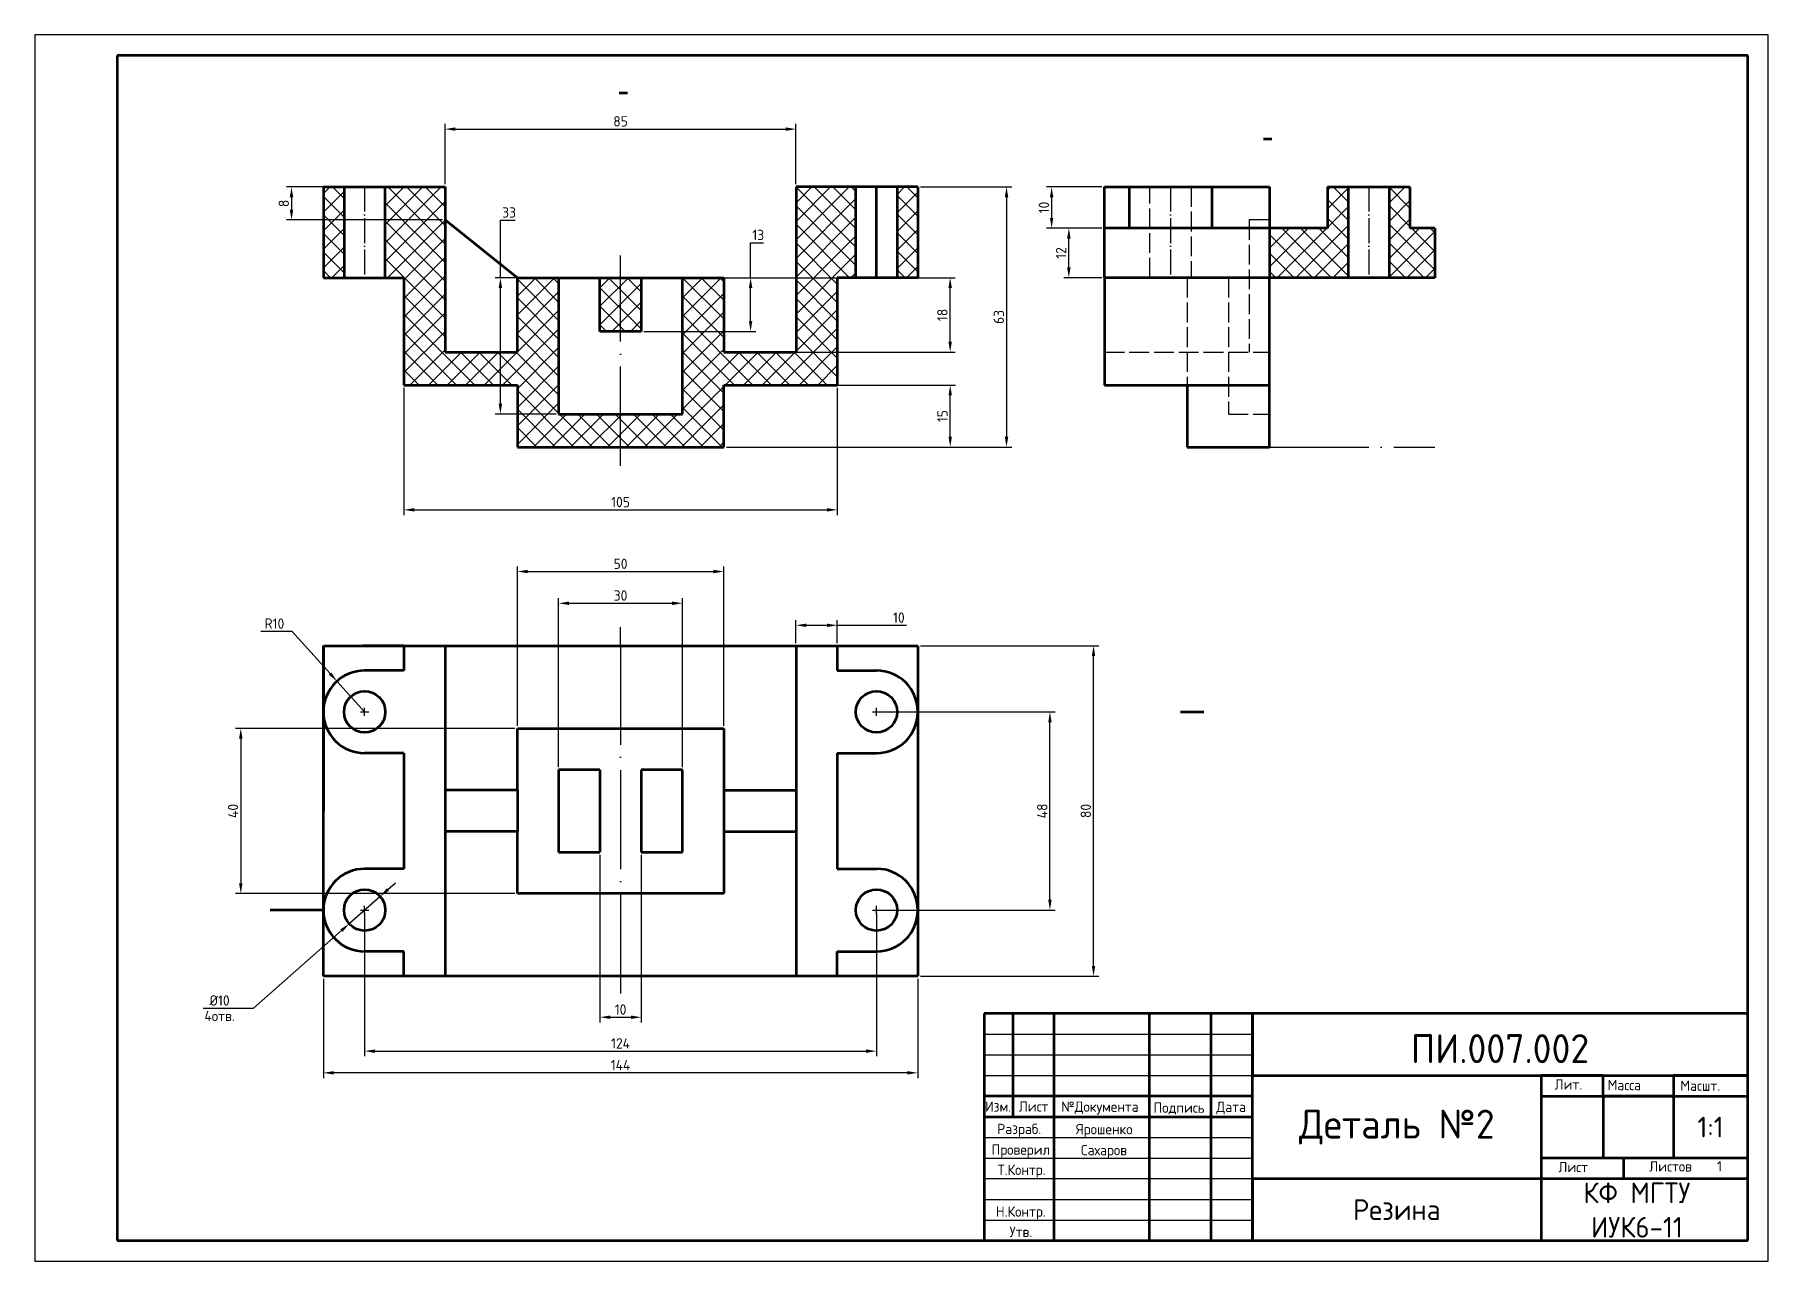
# Model space of a CAD drawing. Header units: millimetres. Extents: x 0 to 420, y 0 to 297.
import ezdxf

# ---------------------------------------------------------------- set-up
doc = ezdxf.new("R2010")
doc.units = ezdxf.units.MM
doc.header["$PDMODE"] = 2
doc.linetypes.add('ACAD_ISO02W100', pattern=[15, 12, -3])
doc.linetypes.add('ACAD_ISO04W100', pattern=[30, 24, -3, 0, -3])
doc.layers.add('razrez_rus', color=7, linetype='Continuous')
doc.styles.get("Standard").update_dxf_attribs({"font": 'arial.ttf'})
doc.styles.add('Аннотативный', font='')
doc.styles.get('Аннотативный').set_extended_font_data('GOST type B')
doc.dimstyles.new('ISO-25', dxfattribs={"dimtxt": 2.5, "dimasz": 2.5, "dimexe": 1.25, "dimexo": 0.625, "dimtad": 1, "dimtoh": 1, "dimtxsty": 'Standard', "dimcen": 2.5, "dimadec": 0, "dimazin": 0, "dimtfac": 1, "dimtmove": 0, "dimatfit": 3, "dimfxl": 1, "dimarcsym": 0})

# ---------------------------------------------------------------- blocks, each defined once
blk = doc.blocks.new('*D2')
at = {"color": 0, "lineweight": -2, "transparency": 16777216}
for p, q in [((99.44, 260.78), (99.44, 275.39)), ((101.94, 274.14), (181.94, 274.14)), ((184.44, 260.78), (184.44, 275.39))]:
    blk.add_line(p, q, dxfattribs=at)
at = {"color": 0, "lineweight": 53, "transparency": 16777216}
for points in [[(101.94, 274.56), (101.94, 273.72), (99.44, 274.14)], [(181.94, 274.56), (181.94, 273.72), (184.44, 274.14)]]:
    blk.add_solid(points, dxfattribs=at)
at = {"layer": 'Defpoints', "color": 0, "lineweight": 53, "transparency": 16777216}
for p in [(184.44, 274.14), (99.44, 260.15), (184.44, 260.15)]:
    blk.add_point(p, dxfattribs=at)
at = {"color": 0, "lineweight": 25, "transparency": 16777216, "insert": (141.94, 276.02), "char_height": 2.5, "attachment_point": 5, "style": 'Аннотативный'}
blk.add_mtext('85', dxfattribs=at)
blk = doc.blocks.new('*D3')
at = {"color": 0, "lineweight": -2, "transparency": 16777216}
for p, q in [((89.44, 211.53), (89.44, 180.7)), ((194.44, 211.53), (194.44, 180.7)), ((91.94, 181.95), (191.94, 181.95))]:
    blk.add_line(p, q, dxfattribs=at)
at = {"color": 0, "lineweight": 53, "transparency": 16777216}
for points in [[(91.94, 182.37), (91.94, 181.54), (89.44, 181.95)], [(191.94, 182.37), (191.94, 181.54), (194.44, 181.95)]]:
    blk.add_solid(points, dxfattribs=at)
at = {"layer": 'Defpoints', "color": 0, "lineweight": 53, "transparency": 16777216}
for p in [(89.44, 212.15), (194.44, 212.15), (194.44, 181.95)]:
    blk.add_point(p, dxfattribs=at)
at = {"color": 0, "lineweight": 25, "transparency": 16777216, "insert": (141.94, 183.83), "char_height": 2.5, "attachment_point": 5, "style": 'Аннотативный'}
blk.add_mtext('105', dxfattribs=at)
blk = doc.blocks.new('*D4')
at = {"color": 0, "lineweight": -2, "transparency": 16777216}
for p, q in [((112.83, 238.15), (112.83, 252.09)), ((112.83, 252.09), (116.42, 252.09)), ((126.32, 238.15), (111.58, 238.15)), ((112.83, 207.65), (112.83, 235.65)), ((126.32, 205.15), (111.58, 205.15))]:
    blk.add_line(p, q, dxfattribs=at)
at = {"color": 0, "lineweight": 53, "transparency": 16777216}
for points in [[(112.41, 235.65), (113.24, 235.65), (112.83, 238.15)], [(112.41, 207.65), (113.24, 207.65), (112.83, 205.15)]]:
    blk.add_solid(points, dxfattribs=at)
at = {"layer": 'Defpoints', "color": 0, "lineweight": 53, "transparency": 16777216}
for p in [(112.83, 238.15), (126.94, 238.15), (126.94, 205.15)]:
    blk.add_point(p, dxfattribs=at)
at = {"color": 0, "lineweight": 25, "transparency": 16777216, "insert": (114.94, 253.96), "char_height": 2.5, "attachment_point": 5, "style": 'Аннотативный'}
blk.add_mtext('33', dxfattribs=at)
blk = doc.blocks.new('*D5')
at = {"color": 0, "lineweight": -2, "transparency": 16777216}
for p, q in [((98.82, 260.15), (60.97, 260.15)), ((62.22, 257.65), (62.22, 254.65)), ((98.82, 252.15), (60.97, 252.15))]:
    blk.add_line(p, q, dxfattribs=at)
at = {"color": 0, "lineweight": 53, "transparency": 16777216}
for points in [[(61.8, 257.65), (62.64, 257.65), (62.22, 260.15)], [(61.8, 254.65), (62.64, 254.65), (62.22, 252.15)]]:
    blk.add_solid(points, dxfattribs=at)
at = {"layer": 'Defpoints', "color": 0, "lineweight": 53, "transparency": 16777216}
for p in [(99.44, 260.15), (62.22, 252.15), (99.44, 252.15)]:
    blk.add_point(p, dxfattribs=at)
at = {"color": 0, "lineweight": 25, "transparency": 16777216, "insert": (60.35, 256.15), "char_height": 2.5, "attachment_point": 5, "rotation": 90, "style": 'Аннотативный'}
blk.add_mtext('8', dxfattribs=at)
blk = doc.blocks.new('*D6')
at = {"color": 0, "lineweight": -2, "transparency": 16777216}
for p, q in [((214.57, 260.15), (236.69, 260.15)), ((235.44, 257.65), (235.44, 199.65)), ((167.57, 197.15), (236.69, 197.15))]:
    blk.add_line(p, q, dxfattribs=at)
at = {"color": 0, "lineweight": 53, "transparency": 16777216}
for points in [[(235.03, 257.65), (235.86, 257.65), (235.44, 260.15)], [(235.03, 199.65), (235.86, 199.65), (235.44, 197.15)]]:
    blk.add_solid(points, dxfattribs=at)
at = {"layer": 'Defpoints', "color": 0, "lineweight": 53, "transparency": 16777216}
for p in [(213.94, 260.15), (166.94, 197.15), (235.44, 197.15)]:
    blk.add_point(p, dxfattribs=at)
at = {"color": 0, "lineweight": 25, "transparency": 16777216, "insert": (233.57, 228.65), "char_height": 2.5, "attachment_point": 5, "rotation": 90, "style": 'Аннотативный'}
blk.add_mtext('63', dxfattribs=at)
blk = doc.blocks.new('*D7')
at = {"color": 0, "lineweight": -2, "transparency": 16777216}
for p, q in [((167.57, 238.15), (223.04, 238.15)), ((221.79, 222.65), (221.79, 235.65)), ((167.57, 220.15), (223.04, 220.15))]:
    blk.add_line(p, q, dxfattribs=at)
at = {"color": 0, "lineweight": 53, "transparency": 16777216}
for points in [[(221.37, 235.65), (222.21, 235.65), (221.79, 238.15)], [(221.37, 222.65), (222.21, 222.65), (221.79, 220.15)]]:
    blk.add_solid(points, dxfattribs=at)
at = {"layer": 'Defpoints', "color": 0, "lineweight": 53, "transparency": 16777216}
for p in [(166.94, 238.15), (221.79, 238.15), (166.94, 220.15)]:
    blk.add_point(p, dxfattribs=at)
at = {"color": 0, "lineweight": 25, "transparency": 16777216, "insert": (219.91, 229.15), "char_height": 2.5, "attachment_point": 5, "rotation": 90, "style": 'Аннотативный'}
blk.add_mtext('18', dxfattribs=at)
blk = doc.blocks.new('*D8')
at = {"color": 0, "lineweight": -2, "transparency": 16777216}
for p, q in [((167.57, 212.15), (223.05, 212.15)), ((221.8, 199.65), (221.8, 209.65)), ((167.57, 197.15), (223.05, 197.15))]:
    blk.add_line(p, q, dxfattribs=at)
at = {"color": 0, "lineweight": 53, "transparency": 16777216}
for points in [[(221.39, 209.65), (222.22, 209.65), (221.8, 212.15)], [(221.39, 199.65), (222.22, 199.65), (221.8, 197.15)]]:
    blk.add_solid(points, dxfattribs=at)
at = {"layer": 'Defpoints', "color": 0, "lineweight": 53, "transparency": 16777216}
for p in [(166.94, 212.15), (221.8, 212.15), (166.94, 197.15)]:
    blk.add_point(p, dxfattribs=at)
at = {"color": 0, "lineweight": 25, "transparency": 16777216, "insert": (219.93, 204.65), "char_height": 2.5, "attachment_point": 5, "rotation": 90, "style": 'Аннотативный'}
blk.add_mtext('15', dxfattribs=at)
blk = doc.blocks.new('*D9')
at = {"color": 0, "lineweight": -2, "transparency": 16777216}
for p, q in [((258.56, 250.15), (249.29, 250.15)), ((250.54, 240.65), (250.54, 247.65)), ((258.56, 238.15), (249.29, 238.15))]:
    blk.add_line(p, q, dxfattribs=at)
at = {"color": 0, "lineweight": 53, "transparency": 16777216}
for points in [[(250.13, 247.65), (250.96, 247.65), (250.54, 250.15)], [(250.13, 240.65), (250.96, 240.65), (250.54, 238.15)]]:
    blk.add_solid(points, dxfattribs=at)
at = {"layer": 'Defpoints', "color": 0, "lineweight": 53, "transparency": 16777216}
for p in [(250.54, 250.15), (259.19, 250.15), (259.19, 238.15)]:
    blk.add_point(p, dxfattribs=at)
at = {"color": 0, "lineweight": 25, "transparency": 16777216, "insert": (248.67, 244.15), "char_height": 2.5, "attachment_point": 5, "rotation": 90, "style": 'Аннотативный'}
blk.add_mtext('12', dxfattribs=at)
blk = doc.blocks.new('*D10')
at = {"color": 0, "lineweight": -2, "transparency": 16777216}
for p, q in [((258.56, 260.15), (245.12, 260.15)), ((246.37, 257.65), (246.37, 252.65)), ((258.56, 250.15), (245.12, 250.15))]:
    blk.add_line(p, q, dxfattribs=at)
at = {"color": 0, "lineweight": 53, "transparency": 16777216}
for points in [[(245.95, 257.65), (246.78, 257.65), (246.37, 260.15)], [(245.95, 252.65), (246.78, 252.65), (246.37, 250.15)]]:
    blk.add_solid(points, dxfattribs=at)
at = {"layer": 'Defpoints', "color": 0, "lineweight": 53, "transparency": 16777216}
for p in [(259.19, 260.15), (246.37, 250.15), (259.19, 250.15)]:
    blk.add_point(p, dxfattribs=at)
at = {"color": 0, "lineweight": 25, "transparency": 16777216, "insert": (244.49, 255.15), "char_height": 2.5, "attachment_point": 5, "rotation": 90, "style": 'Аннотативный'}
blk.add_mtext('10', dxfattribs=at)
blk = doc.blocks.new('*D11')
at = {"color": 0, "lineweight": -2, "transparency": 16777216}
for p, q in [((173.44, 238.15), (173.44, 246.64)), ((173.44, 246.64), (176.53, 246.64)), ((147.57, 238.15), (174.69, 238.15)), ((173.44, 227.65), (173.44, 235.65)), ((147.57, 225.15), (174.69, 225.15))]:
    blk.add_line(p, q, dxfattribs=at)
at = {"color": 0, "lineweight": 53, "transparency": 16777216}
for points in [[(173.03, 235.65), (173.86, 235.65), (173.44, 238.15)], [(173.03, 227.65), (173.86, 227.65), (173.44, 225.15)]]:
    blk.add_solid(points, dxfattribs=at)
at = {"layer": 'Defpoints', "color": 0, "lineweight": 53, "transparency": 16777216}
for p in [(146.94, 238.15), (173.44, 238.15), (146.94, 225.15)]:
    blk.add_point(p, dxfattribs=at)
at = {"color": 0, "lineweight": 25, "transparency": 16777216, "insert": (175.3, 248.52), "char_height": 2.5, "attachment_point": 5, "style": 'Аннотативный'}
blk.add_mtext('13', dxfattribs=at)
blk = doc.blocks.new('*D13')
at = {"color": 0, "lineweight": -2, "transparency": 16777216}
for p, q in [((184.44, 149.66), (184.44, 155.25)), ((186.94, 154), (191.94, 154)), ((194.44, 149.66), (194.44, 155.25)), ((194.44, 154), (211.21, 154))]:
    blk.add_line(p, q, dxfattribs=at)
at = {"color": 0, "lineweight": 53, "transparency": 16777216}
for points in [[(186.94, 154.41), (186.94, 153.58), (184.44, 154)], [(191.94, 154.41), (191.94, 153.58), (194.44, 154)]]:
    blk.add_solid(points, dxfattribs=at)
at = {"layer": 'Defpoints', "color": 0, "lineweight": 53, "transparency": 16777216}
for p in [(194.44, 154), (184.44, 149.04), (194.44, 149.04)]:
    blk.add_point(p, dxfattribs=at)
at = {"color": 0, "lineweight": 25, "transparency": 16777216, "insert": (209.35, 155.87), "char_height": 2.5, "attachment_point": 5, "style": 'Аннотативный'}
blk.add_mtext('10', dxfattribs=at)
blk = doc.blocks.new('*D14')
at = {"color": 0, "lineweight": -2, "transparency": 16777216}
for p, q in [((116.94, 129.66), (116.94, 168.27)), ((166.94, 129.66), (166.94, 168.27)), ((119.44, 167.02), (164.44, 167.02))]:
    blk.add_line(p, q, dxfattribs=at)
at = {"color": 0, "lineweight": 53, "transparency": 16777216}
for points in [[(119.44, 167.44), (119.44, 166.6), (116.94, 167.02)], [(164.44, 167.44), (164.44, 166.6), (166.94, 167.02)]]:
    blk.add_solid(points, dxfattribs=at)
at = {"layer": 'Defpoints', "color": 0, "lineweight": 53, "transparency": 16777216}
for p in [(166.94, 167.02), (116.94, 129.04), (166.94, 129.04)]:
    blk.add_point(p, dxfattribs=at)
at = {"color": 0, "lineweight": 25, "transparency": 16777216, "insert": (141.94, 168.9), "char_height": 2.5, "attachment_point": 5, "style": 'Аннотативный'}
blk.add_mtext('50', dxfattribs=at)
blk = doc.blocks.new('*D15')
at = {"color": 0, "lineweight": -2, "transparency": 16777216}
for p, q in [((126.94, 119.66), (126.94, 160.58)), ((156.94, 119.66), (156.94, 160.58)), ((129.44, 159.33), (154.44, 159.33))]:
    blk.add_line(p, q, dxfattribs=at)
at = {"color": 0, "lineweight": 53, "transparency": 16777216}
for points in [[(129.44, 159.75), (129.44, 158.91), (126.94, 159.33)], [(154.44, 159.75), (154.44, 158.91), (156.94, 159.33)]]:
    blk.add_solid(points, dxfattribs=at)
at = {"layer": 'Defpoints', "color": 0, "lineweight": 53, "transparency": 16777216}
for p in [(156.94, 159.33), (126.94, 119.04), (156.94, 119.04)]:
    blk.add_point(p, dxfattribs=at)
at = {"color": 0, "lineweight": 25, "transparency": 16777216, "insert": (141.94, 161.21), "char_height": 2.5, "attachment_point": 5, "style": 'Аннотативный'}
blk.add_mtext('30', dxfattribs=at)
blk = doc.blocks.new('*D16')
at = {"color": 0, "lineweight": -2, "transparency": 16777216}
for p, q in [((54.81, 152.54), (62.31, 152.54)), ((62.31, 152.54), (71.56, 142.31)), ((79.94, 133.04), (73.24, 140.46))]:
    blk.add_line(p, q, dxfattribs=at)
at = {"color": 0, "lineweight": 25, "transparency": 16777216}
blk.add_solid([(71.87, 142.59), (71.25, 142.03), (73.24, 140.46)], dxfattribs=at)
at = {"layer": 'Defpoints', "color": 0, "lineweight": 25, "transparency": 16777216}
for p in [(73.24, 140.46), (79.94, 133.04)]:
    blk.add_point(p, dxfattribs=at)
at = {"color": 0, "lineweight": 25, "transparency": 16777216, "insert": (58.07, 154.41), "char_height": 2.5, "attachment_point": 5, "style": 'Аннотативный'}
blk.add_mtext('R10', dxfattribs=at)
blk = doc.blocks.new('*D17')
at = {"color": 0, "lineweight": -2, "transparency": 16777216}
for p, q in [((116.32, 129.04), (48.68, 129.04)), ((49.93, 126.54), (49.93, 91.54)), ((116.32, 89.04), (48.68, 89.04))]:
    blk.add_line(p, q, dxfattribs=at)
at = {"color": 0, "lineweight": 53, "transparency": 16777216}
for points in [[(49.51, 126.54), (50.35, 126.54), (49.93, 129.04)], [(49.51, 91.54), (50.35, 91.54), (49.93, 89.04)]]:
    blk.add_solid(points, dxfattribs=at)
at = {"layer": 'Defpoints', "color": 0, "lineweight": 53, "transparency": 16777216}
for p in [(116.94, 129.04), (49.93, 89.04), (116.94, 89.04)]:
    blk.add_point(p, dxfattribs=at)
at = {"color": 0, "lineweight": 25, "transparency": 16777216, "insert": (48.06, 109.04), "char_height": 2.5, "attachment_point": 5, "rotation": 90, "style": 'Аннотативный'}
blk.add_mtext('40', dxfattribs=at)
blk = doc.blocks.new('*D18')
at = {"color": 0, "lineweight": -2, "transparency": 16777216}
for p, q in [((69.94, 68.41), (69.94, 44.38)), ((213.94, 68.41), (213.94, 44.38)), ((211.44, 45.63), (72.44, 45.63))]:
    blk.add_line(p, q, dxfattribs=at)
at = {"color": 0, "lineweight": 53, "transparency": 16777216}
for points in [[(72.44, 46.05), (72.44, 45.22), (69.94, 45.63)], [(211.44, 46.05), (211.44, 45.22), (213.94, 45.63)]]:
    blk.add_solid(points, dxfattribs=at)
at = {"layer": 'Defpoints', "color": 0, "lineweight": 53, "transparency": 16777216}
for p in [(69.94, 69.04), (213.94, 69.04), (69.94, 45.63)]:
    blk.add_point(p, dxfattribs=at)
at = {"color": 0, "lineweight": 25, "transparency": 16777216, "insert": (141.94, 47.51), "char_height": 2.5, "attachment_point": 5, "style": 'Аннотативный'}
blk.add_mtext('144', dxfattribs=at)
blk = doc.blocks.new('*D19')
at = {"color": 0, "lineweight": -2, "transparency": 16777216}
for p, q in [((79.94, 84.41), (79.94, 49.64)), ((203.94, 84.41), (203.94, 49.64)), ((82.44, 50.89), (201.44, 50.89))]:
    blk.add_line(p, q, dxfattribs=at)
at = {"color": 0, "lineweight": 53, "transparency": 16777216}
for points in [[(82.44, 51.3), (82.44, 50.47), (79.94, 50.89)], [(201.44, 51.3), (201.44, 50.47), (203.94, 50.89)]]:
    blk.add_solid(points, dxfattribs=at)
at = {"layer": 'Defpoints', "color": 0, "lineweight": 53, "transparency": 16777216}
for p in [(79.94, 85.04), (203.94, 85.04), (203.94, 50.89)]:
    blk.add_point(p, dxfattribs=at)
at = {"color": 0, "lineweight": 25, "transparency": 16777216, "insert": (141.94, 52.76), "char_height": 2.5, "attachment_point": 5, "style": 'Аннотативный'}
blk.add_mtext('124', dxfattribs=at)
blk = doc.blocks.new('*D20')
at = {"color": 0, "lineweight": -2, "transparency": 16777216}
for p, q in [((204.57, 133.04), (247.21, 133.04)), ((245.96, 87.54), (245.96, 130.54)), ((204.57, 85.04), (247.21, 85.04))]:
    blk.add_line(p, q, dxfattribs=at)
at = {"color": 0, "lineweight": 53, "transparency": 16777216}
for points in [[(245.55, 130.54), (246.38, 130.54), (245.96, 133.04)], [(245.55, 87.54), (246.38, 87.54), (245.96, 85.04)]]:
    blk.add_solid(points, dxfattribs=at)
at = {"layer": 'Defpoints', "color": 0, "lineweight": 53, "transparency": 16777216}
for p in [(203.94, 133.04), (245.96, 133.04), (203.94, 85.04)]:
    blk.add_point(p, dxfattribs=at)
at = {"color": 0, "lineweight": 25, "transparency": 16777216, "insert": (244.09, 109.04), "char_height": 2.5, "attachment_point": 5, "rotation": 90, "style": 'Аннотативный'}
blk.add_mtext('48', dxfattribs=at)
blk = doc.blocks.new('*D21')
at = {"color": 0, "lineweight": -2, "transparency": 16777216}
for p, q in [((214.57, 149.04), (257.78, 149.04)), ((256.53, 71.54), (256.53, 146.54)), ((214.57, 69.04), (257.78, 69.04))]:
    blk.add_line(p, q, dxfattribs=at)
at = {"color": 0, "lineweight": 53, "transparency": 16777216}
for points in [[(256.11, 146.54), (256.94, 146.54), (256.53, 149.04)], [(256.11, 71.54), (256.94, 71.54), (256.53, 69.04)]]:
    blk.add_solid(points, dxfattribs=at)
at = {"layer": 'Defpoints', "color": 0, "lineweight": 53, "transparency": 16777216}
for p in [(213.94, 149.04), (256.53, 149.04), (213.94, 69.04)]:
    blk.add_point(p, dxfattribs=at)
at = {"color": 0, "lineweight": 25, "transparency": 16777216, "insert": (254.65, 109.04), "char_height": 2.5, "attachment_point": 5, "rotation": 90, "style": 'Аннотативный'}
blk.add_mtext('80', dxfattribs=at)
blk = doc.blocks.new('*D22')
at = {"color": 0, "lineweight": -2, "transparency": 16777216}
for p, q in [((83.69, 88.35), (76.2, 81.73)), ((85.56, 90), (87.44, 91.66)), ((53.05, 61.28), (74.32, 80.07)), ((40.79, 61.28), (53.05, 61.28))]:
    blk.add_line(p, q, dxfattribs=at)
at = {"color": 0, "lineweight": 53, "transparency": 16777216}
for points in [[(85.29, 90.32), (85.84, 89.69), (83.69, 88.35)], [(74.05, 80.39), (74.6, 79.76), (76.2, 81.73)]]:
    blk.add_solid(points, dxfattribs=at)
at = {"layer": 'Defpoints', "color": 0, "lineweight": 53, "transparency": 16777216}
for p in [(83.69, 88.35), (76.2, 81.73)]:
    blk.add_point(p, dxfattribs=at)
at = {"color": 0, "lineweight": 25, "transparency": 16777216, "char_height": 2.5, "width": 9.7519, "attachment_point": 5, "style": 'Аннотативный'}
for s, insert in [('{\\fGOST Common|b0|i0|c0|p34;%%C10\\P', (44.79, 63.15)), ('{\\fGOST Common|b0|i0|c0|p34;4\\fGOST Common|b0|i0|c204|p34;отв\\fGOST Common|b0|i0|c0|p34;.}}', (44.79, 59.4))]:
    blk.add_mtext(s, dxfattribs=dict(at, insert=insert))
blk = doc.blocks.new('*D23')
at = {"color": 0, "lineweight": -2, "transparency": 16777216}
for p, q in [((136.94, 98.41), (136.94, 57.85)), ((146.94, 98.41), (146.94, 57.85)), ((139.44, 59.1), (144.44, 59.1))]:
    blk.add_line(p, q, dxfattribs=at)
at = {"color": 0, "lineweight": 53, "transparency": 16777216}
for points in [[(139.44, 59.51), (139.44, 58.68), (136.94, 59.1)], [(144.44, 59.51), (144.44, 58.68), (146.94, 59.1)]]:
    blk.add_solid(points, dxfattribs=at)
at = {"layer": 'Defpoints', "color": 0, "lineweight": 53, "transparency": 16777216}
for p in [(136.94, 99.04), (146.94, 99.04), (146.94, 59.1)]:
    blk.add_point(p, dxfattribs=at)
at = {"color": 0, "lineweight": 25, "transparency": 16777216, "insert": (141.94, 60.97), "char_height": 2.5, "attachment_point": 5, "style": 'Аннотативный'}
blk.add_mtext('10', dxfattribs=at)

msp = doc.modelspace()

# ---------------------------------------------------------------- hatches: boundary and pattern name
at = {"lineweight": 25}
h = msp.add_hatch(dxfattribs=at)
h.set_pattern_fill('ANSI37', color=256)
h.paths.add_polyline_path([(99.443, 260.151), (84.943, 260.151), (84.943, 238.151), (89.443, 238.151), (89.443, 220.151), (89.443, 212.151), (116.943, 212.151), (116.943, 197.151), (166.943, 197.151), (166.943, 212.151), (194.443, 212.151), (194.443, 220.151), (194.443, 238.151), (198.943, 238.151), (198.943, 260.151), (184.443, 260.151), (184.443, 238.151), (184.443, 220.151), (166.943, 220.151), (166.943, 238.151), (156.943, 238.151), (156.943, 205.151), (126.943, 205.151), (126.943, 238.151), (116.943, 238.151), (116.943, 220.151), (99.443, 220.151), (99.443, 238.151)])
h.paths.add_polyline_path([(74.943, 260.151), (69.943, 260.151), (69.943, 238.151), (74.943, 238.151)])
h.paths.add_polyline_path([(213.943, 260.151), (208.943, 260.151), (208.943, 238.151), (213.943, 238.151)])
h.paths.add_polyline_path([(146.943, 238.151), (136.943, 238.151), (136.943, 225.151), (146.943, 225.151)], flags=17)
h = msp.add_hatch(dxfattribs=at)
h.set_pattern_fill('ANSI37', color=256)
h.paths.add_polyline_path([(328.189, 238.151), (339.189, 238.151), (339.189, 250.151), (333.189, 250.151), (333.189, 260.151), (328.189, 260.151)])
h.paths.add_polyline_path([(299.189, 250.151), (299.189, 238.151), (318.189, 238.151), (318.189, 260.151), (313.189, 260.151), (313.189, 250.151)])

# ---------------------------------------------------------------- linework, layer by layer
at = {"lineweight": 30}
for p, q in [((420, 297), (0, 297)), ((0, 297), (0, 0)), ((420, 0), (420, 297)), ((0, 0), (420, 0))]:
    msp.add_line(p, q, dxfattribs=at)
at = {"lineweight": 53}
for p, q in [((415, 292), (20, 292)), ((20, 292), (20, 5)), ((415, 5), (415, 292)), ((69.943, 260.151), (69.943, 238.151)), ((69.943, 260.151), (69.943, 260.151)), ((69.943, 260.151), (99.443, 260.151)), ((69.943, 260.151), (74.943, 260.151)), ((69.943, 260.151), (79.943, 260.151)), ((74.943, 260.151), (74.943, 238.151)), ((84.943, 238.151), (84.943, 260.151)), ((99.443, 260.151), (99.443, 238.151)), ((213.943, 260.151), (184.443, 260.151)), ((184.443, 260.151), (184.443, 238.151)), ((198.943, 238.151), (198.943, 260.151)), ((213.943, 260.151), (208.943, 260.151)), ((208.943, 260.151), (208.943, 238.151)), ((213.943, 260.151), (213.943, 238.151)), ((213.943, 260.151), (213.943, 260.151)), ((259.189, 238.151), (259.189, 260.151)), ((259.189, 260.151), (299.189, 260.151)), ((265.189, 260.151), (265.189, 250.151)), ((285.189, 260.151), (285.189, 250.151)), ((299.189, 260.151), (299.189, 250.151)), ((313.189, 260.151), (313.189, 250.151)), ((313.189, 260.151), (333.189, 260.151)), ((318.189, 260.151), (318.189, 238.151)), ((328.189, 238.151), (328.189, 260.151)), ((333.189, 260.151), (333.189, 250.151)), ((99.443, 252.151), (116.943, 238.151)), ((313.189, 250.151), (259.189, 250.151)), ((299.189, 250.151), (299.189, 238.151)), ((339.189, 250.151), (333.189, 250.151)), ((339.189, 250.151), (339.189, 238.151)), ((69.943, 238.151), (89.443, 238.151)), ((74.943, 238.151), (84.943, 238.151)), ((89.443, 238.151), (89.443, 220.151)), ((99.443, 238.151), (99.443, 220.151)), ((116.943, 220.151), (116.943, 238.151)), ((116.943, 238.151), (166.943, 238.151)), ((116.943, 238.151), (126.943, 238.151)), ((126.943, 238.151), (126.943, 205.151)), ((136.943, 225.151), (136.943, 238.151)), ((146.943, 238.151), (146.943, 225.151)), ((156.943, 205.151), (156.943, 238.151)), ((166.943, 238.151), (166.943, 220.151)), ((184.443, 238.151), (184.443, 220.151)), ((213.943, 238.151), (194.443, 238.151)), ((194.443, 238.151), (194.443, 220.151)), ((208.943, 238.151), (198.943, 238.151)), ((339.189, 238.151), (259.189, 238.151)), ((259.189, 238.151), (259.189, 212.151)), ((299.189, 197.151), (299.189, 238.151)), ((146.943, 225.151), (136.943, 225.151)), ((89.443, 220.151), (89.443, 212.151)), ((99.443, 220.151), (116.943, 220.151)), ((166.943, 220.151), (184.443, 220.151)), ((194.443, 220.151), (194.443, 212.151)), ((89.443, 212.151), (116.943, 212.151)), ((116.943, 212.151), (116.943, 197.151)), ((166.943, 197.151), (166.943, 212.151)), ((166.943, 212.151), (194.443, 212.151)), ((259.189, 212.151), (299.189, 212.151)), ((259.189, 212.151), (279.189, 212.151)), ((279.189, 212.151), (279.189, 197.151)), ((126.943, 205.151), (156.943, 205.151)), ((116.943, 197.151), (166.943, 197.151)), ((279.189, 197.151), (299.189, 197.151)), ((279.189, 197.151), (299.189, 197.151)), ((69.943, 149.039), (213.943, 149.039)), ((69.943, 69.039), (69.943, 149.039)), ((69.943, 149.039), (141.943, 149.039)), ((69.943, 149.039), (69.943, 109.039)), ((89.443, 149.039), (79.443, 149.039)), ((89.443, 149.039), (89.443, 143.039)), ((99.443, 149.039), (99.443, 69.039)), ((184.443, 149.039), (184.443, 69.039)), ((184.443, 149.039), (184.443, 69.039)), ((194.443, 149.039), (194.443, 143.039)), ((213.943, 149.039), (213.943, 69.039)), ((89.443, 143.039), (79.943, 143.039)), ((89.443, 143.039), (84.943, 143.039)), ((194.443, 143.039), (203.943, 143.039)), ((116.943, 114.039), (116.943, 129.039)), ((116.943, 129.039), (166.943, 129.039)), ((166.943, 129.039), (166.943, 89.039)), ((89.443, 123.039), (79.943, 123.039)), ((89.443, 123.039), (84.943, 123.039)), ((89.443, 123.039), (89.443, 95.039)), ((194.443, 123.039), (198.943, 123.039)), ((194.443, 123.039), (203.943, 123.039)), ((194.443, 123.039), (194.443, 95.039)), ((136.943, 119.039), (126.943, 119.039)), ((126.943, 119.039), (126.943, 99.039)), ((136.943, 119.039), (136.943, 99.039)), ((156.943, 119.039), (146.943, 119.039)), ((146.943, 119.039), (146.943, 99.039)), ((156.943, 99.039), (156.943, 119.039)), ((116.943, 114.039), (99.443, 114.039)), ((116.943, 114.039), (116.943, 104.039)), ((166.943, 114.039), (184.443, 114.039)), ((116.943, 104.039), (99.443, 104.039)), ((116.943, 89.039), (116.943, 104.039)), ((166.943, 104.039), (184.443, 104.039)), ((126.943, 99.039), (136.943, 99.039)), ((146.943, 99.039), (156.943, 99.039)), ((89.443, 95.039), (79.943, 95.039)), ((194.443, 95.039), (203.943, 95.039)), ((166.943, 89.039), (116.943, 89.039)), ((89.443, 75.039), (79.943, 75.039)), ((89.443, 69.039), (89.443, 75.039)), ((194.443, 69.039), (194.443, 75.039)), ((194.443, 75.039), (203.943, 75.039)), ((213.943, 69.039), (69.943, 69.039)), ((415, 60), (230, 60)), ((230, 60), (230, 5)), ((237, 60), (237, 35)), ((247, 5), (247, 60)), ((270, 60), (270, 5)), ((285, 5), (285, 60)), ((295, 5), (295, 60)), ((295, 60), (295, 45)), ((295, 45), (415, 45)), ((380, 45), (365, 45)), ((365, 45), (365, 40)), ((380, 40), (380, 45)), ((415, 45), (397, 45)), ((397, 45), (397, 40)), ((295, 40), (230, 40)), ((365, 40), (415, 40)), ((365, 40), (365, 5)), ((397, 40), (380, 40)), ((380, 40), (380, 25)), ((397, 40), (397, 25)), ((230, 35), (295, 35)), ((415, 25), (365, 25)), ((385, 20), (385, 25)), ((415, 20), (415, 25)), ((415, 20), (295, 20)), ((295, 20), (295, 5)), ((415, 5), (415, 20)), ((415, 20), (415, 20)), ((20, 5), (415, 5))]:
    msp.add_line(p, q, dxfattribs=at)
at = {"linetype": 'ACAD_ISO02W100', "lineweight": 25}
for p, q in [((74.943, 260.151), (79.943, 260.151)), ((208.943, 260.151), (203.943, 260.151)), ((270.189, 260.151), (275.189, 260.151)), ((299.189, 260.151), (299.189, 252.151)), ((299.189, 252.151), (294.189, 252.151)), ((294.189, 238.151), (279.189, 238.151)), ((294.189, 238.151), (289.189, 238.151)), ((184.443, 220.151), (194.443, 220.151))]:
    msp.add_line(p, q, dxfattribs=at)
at = {"linetype": 'ACAD_ISO04W100', "lineweight": 25, "ltscale": 0.25}
for p, q in [((79.943, 260.151), (79.943, 238.151)), ((203.943, 260.151), (203.943, 238.151)), ((275.189, 260.151), (275.189, 238.151)), ((323.189, 260.151), (323.189, 238.151))]:
    msp.add_line(p, q, dxfattribs=at)
at = {"linetype": 'ACAD_ISO02W100', "lineweight": 25, "ltscale": 0.4}
for p, q in [((270.189, 238.151), (270.189, 260.151)), ((280.189, 260.151), (280.189, 238.151)), ((294.189, 252.151), (294.189, 220.151)), ((279.189, 238.151), (279.189, 212.151)), ((289.189, 238.151), (289.189, 205.151)), ((259.189, 220.151), (299.189, 220.151)), ((289.189, 205.151), (299.189, 205.151))]:
    msp.add_line(p, q, dxfattribs=at)
at = {"linetype": 'ACAD_ISO04W100', "lineweight": 25}
for p, q in [((141.943, 192.628), (141.943, 243.547)), ((136.943, 238.151), (141.943, 238.151)), ((141.943, 149.039), (141.943, 153.548)), ((141.943, 149.039), (141.943, 62.221))]:
    msp.add_line(p, q, dxfattribs=at)
at = {"lineweight": 25}
for p, q in [((230, 50), (230, 55)), ((230, 55), (295, 55)), ((230, 50), (295, 50)), ((230, 45), (295, 45)), ((230, 30), (295, 30)), ((230, 25), (295, 25)), ((295, 20), (230, 20)), ((295, 15), (295, 20)), ((230, 10), (230, 15)), ((230, 15), (295, 15)), ((230, 5), (230, 10)), ((230, 10), (295, 10))]:
    msp.add_line(p, q, dxfattribs=at)
at = {"lineweight": 53}
for centre in [(79.943, 133.039), (203.943, 133.039), (79.943, 85.039), (203.943, 85.039)]:
    msp.add_circle(centre, 5, dxfattribs=at)
for centre, start, end in [((79.943, 133.039), 90, 270), ((203.943, 133.039), 270, 90), ((79.943, 85.039), 90, 270), ((203.943, 85.039), 270, 90)]:
    msp.add_arc(centre, 10, start, end, dxfattribs=at)
at = {"lineweight": 25, "ltscale": 10}
for p in [(79.943, 133.039), (203.943, 133.039), (79.943, 85.039), (203.943, 85.039)]:
    msp.add_point(p, dxfattribs=at)
at = {"layer": 'razrez_rus', "linetype": 'ACAD_ISO04W100', "lineweight": 53}
for points in [[(141.618, 282.953), (143.618, 282.953)], [(297.734, 271.778), (299.734, 271.778)], [(203.943, 238.151), (203.943, 260.151)], [(277.602, 133.039), (283.256, 133.039)], [(69.943, 85.039), (57.059, 85.039)]]:
    msp.add_lwpolyline(points, dxfattribs=at)
at = {"layer": 'razrez_rus', "linetype": 'ACAD_ISO04W100', "lineweight": 25}
msp.add_lwpolyline([(299.189, 197.151), (339.189, 197.151)], dxfattribs=at)

# ---------------------------------------------------------------- texts
at = {"lineweight": 5, "insert": (295, 55), "char_height": 7, "width": 120, "attachment_point": 1, "line_spacing_factor": 0.685714, "style": 'Аннотативный'}
msp.add_mtext('\\pxqc;ПИ.007.002', dxfattribs=at)
at = {"lineweight": 25, "style": 'Аннотативный'}
for s, insert, char_height, width, attachment_point in [('Лит.', (368.223, 44.08), 2.5, 15, 1), ('Масса', (381.074, 43.927), 2.5, 17, 1), ('Масшт.', (398.687, 43.774), 2.5, 18, 1), ('\\pxqc;Изм.', (233.4, 37.467), 2.5, 7, 5), ('\\pxqc;Лист', (242, 37.5), 2.5, 10, 5), ('\\pxi-3,l4,t4;№Документа', (246.208, 38.689), 2.5, 23, 1), ('Подпись', (271.06, 38.444), 2.5, 15, 1), ('\\pxqc;Дата', (289.875, 37.127), 2.5, 10, 5), ('\\pxqc;Деталь №2', (330, 32.5), 7, 70, 5), ('Разраб.', (238.5, 31.703), 2.5, 17, 5), ('\\pxqc;Ярошенко ', (247.63, 33.237), 2.5, 23, 1), ('\\pxqc;Проверил', (230.399, 28.286), 2.5, 17, 1), ('\\pxqc;Сахаров', (247.567, 28.174), 2.5, 23, 1), ('\\pxqc;Т.Контр.', (230.598, 23.406), 2.5, 17, 1), ('Лист', (369.143, 24.08), 2.5, 20, 1), ('Листов    1', (391.138, 24.234), 2.5, 30, 1), ('\\pxqc;КФ МГТУ\\PИУК6-11', (363.159, 19.08), 5, 50, 1), ('\\pxqc;Н.Контр.', (230.399, 13.297), 2.5, 17, 1), ('\\pxqc;Резина', (330, 12.5), 5, 70, 5), ('\\pxqc;Утв.', (230.438, 8.374), 2.5, 17, 1)]:
    msp.add_mtext(s, dxfattribs=dict(at, insert=insert, char_height=char_height, width=width, attachment_point=attachment_point))
at = {"lineweight": 25, "insert": (406, 32.5), "char_height": 5, "width": 7.81992, "attachment_point": 5, "line_spacing_factor": 0.6, "style": 'Аннотативный'}
msp.add_mtext('\\pxqc;1:1', dxfattribs=at)

# ---------------------------------------------------------------- dimensions: what is measured, and where the dimension line sits
at = {"lineweight": 25}
for base, p1, p2, picture, middle in [((184.443, 274.141), (99.443, 260.151), (184.443, 260.151), '*D2', (141.943, 276.016)), ((194.443, 181.953), (89.443, 212.151), (194.443, 212.151), '*D3', (141.943, 183.828)), ((166.943, 167.021), (116.943, 129.039), (166.943, 129.039), '*D14', (141.943, 168.896)), ((156.943, 159.331), (126.943, 119.039), (156.943, 119.039), '*D15', (141.943, 161.206)), ((146.943, 59.096), (136.943, 99.039), (146.943, 99.039), '*D23', (141.943, 60.971)), ((203.943, 50.887), (79.943, 85.039), (203.943, 85.039), '*D19', (141.943, 52.762)), ((69.943, 45.632), (213.943, 69.039), (69.943, 69.039), '*D18', (141.943, 47.507))]:
    dim = msp.add_linear_dim(base=base, p1=p1, p2=p2, dimstyle='ISO-25', override={"dimtxsty": 'Аннотативный'}, dxfattribs=at)
    dim.commit()
    dim.dimension.update_dxf_attribs({"geometry": picture, "text_midpoint": middle})
for base, p1, p2, picture, middle in [((62.221, 252.151), (99.443, 260.151), (99.443, 252.151), '*D5', (60.346, 256.151)), ((235.443, 197.151), (213.943, 260.151), (166.943, 197.151), '*D6', (233.568, 228.651)), ((246.368, 250.151), (259.189, 260.151), (259.189, 250.151), '*D10', (244.493, 255.151)), ((250.543, 250.151), (259.189, 238.151), (259.189, 250.151), '*D9', (248.668, 244.151)), ((221.789, 238.151), (166.943, 220.151), (166.943, 238.151), '*D7', (219.914, 229.151)), ((221.803, 212.151), (166.943, 197.151), (166.943, 212.151), '*D8', (219.928, 204.651)), ((256.526, 149.039), (213.943, 69.039), (213.943, 149.039), '*D21', (254.651, 109.039)), ((245.964, 133.039), (203.943, 85.039), (203.943, 133.039), '*D20', (244.089, 109.039)), ((49.931, 89.039), (116.943, 129.039), (116.943, 89.039), '*D17', (48.056, 109.039))]:
    dim = msp.add_linear_dim(base=base, p1=p1, p2=p2, angle=90, dimstyle='ISO-25', override={"dimtxsty": 'Аннотативный'}, dxfattribs=at)
    dim.commit()
    dim.dimension.update_dxf_attribs({"geometry": picture, "text_midpoint": middle})
for base, p1, p2, picture, middle in [((112.828, 238.151), (126.943, 205.151), (126.943, 238.151), '*D4', (114.938, 252.087)), ((173.442, 238.151), (146.943, 225.151), (146.943, 238.151), '*D11', (175.298, 246.643))]:
    dim = msp.add_linear_dim(base=base, p1=p1, p2=p2, angle=90, dimstyle='ISO-25', override={"dimtxsty": 'Аннотативный'}, dxfattribs=at)
    dim.commit()
    dim.dimension.update_dxf_attribs({"geometry": picture, "text_midpoint": middle, "dimtype": 160})
dim = msp.add_radius_dim(center=(79.943, 133.039), mpoint=(73.237, 140.456), dimstyle='ISO-25', override={"dimtxsty": 'Аннотативный'}, dxfattribs=at)
dim.commit()
dim.dimension.update_dxf_attribs({"geometry": '*D16', "text_midpoint": (58.067, 152.538), "dimtype": 164})
dim = msp.add_linear_dim(base=(194.443, 153.996), p1=(184.443, 149.039), p2=(194.443, 149.039), dimstyle='ISO-25', override={"dimtxsty": 'Аннотативный'}, dxfattribs=at)
dim.commit()
dim.dimension.update_dxf_attribs({"geometry": '*D13', "text_midpoint": (209.347, 153.996), "dimtype": 160})
dim = msp.add_diameter_dim_2p(p1=(83.69, 88.349), p2=(76.196, 81.728), text='{\\fGOST Common|b0|i0|c0|p34;%%C10\\P\\X{\\fGOST Common|b0|i0|c0|p34;4\\fGOST Common|b0|i0|c204|p34;отв\\fGOST Common|b0|i0|c0|p34;.}}', dimstyle='ISO-25', override={"dimtxsty": 'Аннотативный'}, dxfattribs=at)
dim.commit()
dim.dimension.update_dxf_attribs({"geometry": '*D22', "text_midpoint": (44.791, 61.279), "dimtype": 163})

doc.saveas('drawing.dxf')
